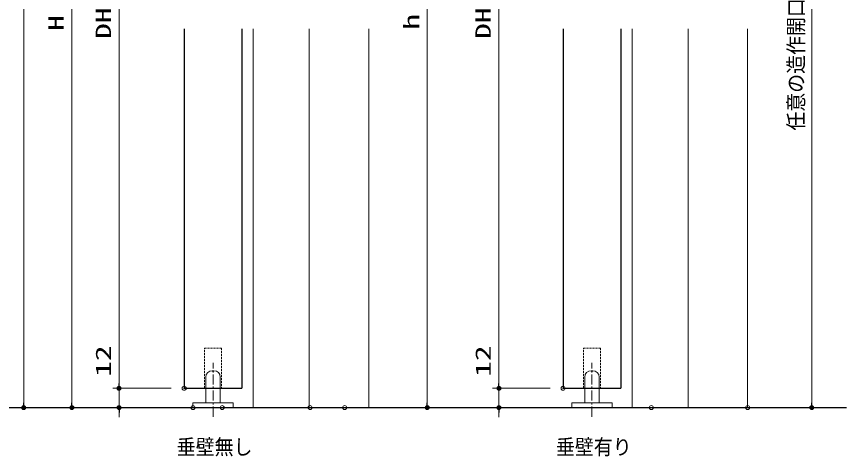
# Model space of a CAD drawing. Units: millimetres, scale not verified. Extents: x -1306 to 1306, y -607 to 607.
# Drawn here: x -879 to -362, y -111 to 163 of the extents above; entities that cross this region are included whole.
import ezdxf
from ezdxf.enums import TextEntityAlignment as Align

# ---------------------------------------------------------------- set-up
doc = ezdxf.new("R2010")
doc.units = ezdxf.units.MM
doc.header["$LTSCALE"] = 5
doc.header["$PDMODE"] = 32
doc.header["$PDSIZE"] = 2.5
doc.linetypes.add('USER2', pattern=[0.375, 0.25, -0.125])
doc.linetypes.add('USER3', pattern=[2, 1.25, -0.25, 0.25, -0.25])
for name, color, linetype, lineweight in [('0-1_線(黄)', 2, 'Continuous', 15), ('0-B_点線(水)', 4, 'USER2', 9), ('0-C_中心線', 3, 'USER3', 9), ('0-D_線(白)', 7, 'Continuous', 30), ('1-0_線(水)', 4, 'Continuous', 9), ('1-1_寸法線', 3, 'Continuous', 13), ('1-4_DEFPOINTS', 7, 'Continuous', 5), ('1-5_0', 3, 'Continuous', 25)]:
    doc.layers.add(name, color=color, linetype=linetype, lineweight=lineweight)
doc.styles.add('ＭＳ ゴシック', font='')
doc.styles.get('ＭＳ ゴシック').set_extended_font_data('MS Gothic')

# ---------------------------------------------------------------- blocks, each defined once
blk = doc.blocks.new('_DOT')
at = {"layer": '1-5_0'}
blk.add_line((-2.5, 0), (-5, 0), dxfattribs=at)
for points in [[(0, 0), (-2.5, 0), (-2.48, 0.313)], [(0, 0), (-2.48, -0.313), (-2.5, 0)], [(0, 0), (-2.48, 0.313), (-2.421, 0.622)], [(0, 0), (-2.421, -0.622), (-2.48, -0.313)], [(0, 0), (-2.421, 0.622), (-2.324, 0.92)], [(0, 0), (-2.324, -0.92), (-2.421, -0.622)], [(0, 0), (-2.324, 0.92), (-2.191, 1.204)], [(0, 0), (-2.191, -1.204), (-2.324, -0.92)], [(0, 0), (-2.191, 1.204), (-2.023, 1.469)], [(0, 0), (-2.023, -1.469), (-2.191, -1.204)], [(0, 0), (-2.023, 1.469), (-1.822, 1.711)], [(0, 0), (-1.822, -1.711), (-2.023, -1.469)], [(0, 0), (-1.822, 1.711), (-1.594, 1.926)], [(0, 0), (-1.594, -1.926), (-1.822, -1.711)], [(0, 0), (-1.594, 1.926), (-1.34, 2.111)], [(0, 0), (-1.34, -2.111), (-1.594, -1.926)], [(0, 0), (-1.34, 2.111), (-1.064, 2.262)], [(0, 0), (-1.064, -2.262), (-1.34, -2.111)], [(0, 0), (-1.064, 2.262), (-0.773, 2.378)], [(0, 0), (-0.773, -2.378), (-1.064, -2.262)], [(0, 0), (-0.773, 2.378), (-0.468, 2.456)], [(0, 0), (-0.468, -2.456), (-0.773, -2.378)], [(0, 0), (-0.468, 2.456), (-0.157, 2.495)], [(0, 0), (-0.157, -2.495), (-0.468, -2.456)], [(0, 0), (-0.157, 2.495), (0.157, 2.495)], [(0, 0), (0.157, -2.495), (-0.157, -2.495)], [(0, 0), (0.157, 2.495), (0.468, 2.456)], [(0, 0), (0.468, 2.456), (0.773, 2.378)], [(0, 0), (0.773, 2.378), (1.064, 2.262)], [(0, 0), (1.064, 2.262), (1.34, 2.111)], [(0, 0), (1.34, 2.111), (1.594, 1.926)], [(0, 0), (1.594, 1.926), (1.822, 1.711)], [(0, 0), (1.822, 1.711), (2.023, 1.469)], [(0, 0), (2.023, 1.469), (2.191, 1.204)], [(0, 0), (2.191, 1.204), (2.324, 0.92)], [(0, 0), (2.324, 0.92), (2.421, 0.622)], [(0, 0), (2.421, 0.622), (2.48, 0.313)], [(0, 0), (2.48, 0.313), (2.5, 0)], [(0, 0), (0.468, -2.456), (0.157, -2.495)], [(0, 0), (0.773, -2.378), (0.468, -2.456)], [(0, 0), (1.064, -2.262), (0.773, -2.378)], [(0, 0), (1.34, -2.111), (1.064, -2.262)], [(0, 0), (1.594, -1.926), (1.34, -2.111)], [(0, 0), (1.822, -1.711), (1.594, -1.926)], [(0, 0), (2.023, -1.469), (1.822, -1.711)], [(0, 0), (2.191, -1.204), (2.023, -1.469)], [(0, 0), (2.324, -0.92), (2.191, -1.204)], [(0, 0), (2.421, -0.622), (2.324, -0.92)], [(0, 0), (2.48, -0.313), (2.421, -0.622)], [(0, 0), (2.5, 0), (2.48, -0.313)]]:
    blk.add_solid(points, dxfattribs=at)

msp = doc.modelspace()

# ---------------------------------------------------------------- linework, layer by layer
at = {"layer": '0-B_点線(水)'}
for points in [[(-761.968, -68.24), (-761.968, -43.24), (-751.468, -43.24), (-751.468, -68.24)], [(-525.801, -68.24), (-525.801, -43.24), (-515.301, -43.24), (-515.301, -68.24)]]:
    msp.add_lwpolyline(points, dxfattribs=at)
at = {"layer": '0-C_中心線'}
for p, q in [((-756.718, -85.92), (-756.718, -52.27)), ((-520.551, -85.92), (-520.551, -52.27))]:
    msp.add_line(p, q, dxfattribs=at)
at = {"layer": '0-D_線(白)'}
for p, q in [((-774.718, 155.765), (-774.718, -68.24)), ((-738.718, 155.765), (-738.718, -68.24)), ((-538.551, 155.765), (-538.551, -68.24)), ((-502.551, 155.765), (-502.551, -68.24)), ((-757.218, -57.24), (-756.218, -57.24)), ((-521.051, -57.24), (-520.051, -57.24)), ((-774.718, -68.24), (-738.718, -68.24)), ((-538.551, -68.24), (-502.551, -68.24)), ((-1232.624, -80.24), (-361.977, -80.24))]:
    msp.add_line(p, q, dxfattribs=at)
at = {"layer": '1-0_線(水)'}
for p, q in [((-731.718, -80.24), (-731.718, 155.765)), ((-696.718, -80.24), (-696.718, 155.765)), ((-659.721, -80.24), (-659.721, 155.765)), ((-495.551, -80.24), (-495.551, 155.765)), ((-460.551, -80.24), (-460.551, 155.765)), ((-423.551, -80.24), (-423.551, 155.765)), ((-761.218, -77.24), (-761.218, -61.24)), ((-752.218, -61.24), (-752.218, -77.24)), ((-525.051, -77.24), (-525.051, -61.24)), ((-516.051, -61.24), (-516.051, -77.24)), ((-769.218, -80.24), (-744.218, -80.24)), ((-533.051, -80.24), (-508.051, -80.24))]:
    msp.add_line(p, q, dxfattribs=at)
for points in [[(-769.218, -80.24), (-769.218, -77.24), (-744.218, -77.24), (-744.218, -80.24)], [(-533.051, -80.24), (-533.051, -77.24), (-508.051, -77.24), (-508.051, -80.24)]]:
    msp.add_lwpolyline(points, dxfattribs=at)
for centre, start, end in [((-757.218, -61.24), 90, 180), ((-756.218, -61.24), 0, 90), ((-521.051, -61.24), 90, 180), ((-520.051, -61.24), 0, 90)]:
    msp.add_arc(centre, 4, start, end, dxfattribs=at)
at = {"layer": '1-1_寸法線'}
for p, q in [((-874.718, 435.26), (-874.718, -77.24)), ((-844.718, 396.76), (-844.718, -77.24)), ((-623.221, 396.76), (-623.221, -77.24)), ((-815.262, 384.76), (-815.262, -65.24)), ((-578.571, 384.76), (-578.571, -65.24)), ((-383.551, 342.758), (-383.551, -77.24)), ((-815.262, -65.24), (-815.262, -39.478)), ((-578.571, -65.24), (-578.571, -39.478)), ((-782.718, -68.24), (-819.262, -68.24)), ((-782.718, -68.24), (-819.262, -68.24)), ((-815.262, -80.24), (-815.262, -68.24)), ((-546.551, -68.24), (-582.571, -68.24)), ((-546.551, -68.24), (-582.571, -68.24)), ((-578.571, -80.24), (-578.571, -68.24)), ((-777.218, -80.24), (-878.718, -80.24)), ((-759.015, -80.24), (-848.718, -80.24)), ((-704.218, -80.24), (-819.262, -80.24)), ((-666.718, -80.24), (-619.221, -80.24)), ((-491.551, -80.24), (-582.571, -80.24)), ((-415.551, -80.24), (-379.551, -80.24)), ((-815.262, -83.24), (-815.262, -86.24)), ((-578.571, -83.24), (-578.571, -86.24))]:
    msp.add_line(p, q, dxfattribs=at)
at = {"layer": '1-4_DEFPOINTS'}
for p in [(-815.262, -68.24), (-774.718, -68.24), (-578.571, -68.24), (-538.551, -68.24), (-874.718, -80.24), (-844.718, -80.24), (-815.262, -80.24), (-769.218, -80.24), (-751.015, -80.24), (-696.218, -80.24), (-674.718, -80.24), (-623.221, -80.24), (-578.571, -80.24), (-483.551, -80.24), (-423.551, -80.24), (-383.551, -80.24)]:
    msp.add_point(p, dxfattribs=at)

# ---------------------------------------------------------------- block references
at = {"layer": '1-1_寸法線', "xscale": 0.6, "yscale": 0.6}
for p, rotation in [((-815.262, -68.24), 270), ((-815.262, -68.24), 270), ((-578.571, -68.24), 270), ((-578.571, -68.24), 270), ((-874.718, -80.24), 270), ((-844.718, -80.24), 270), ((-623.221, -80.24), 270), ((-383.551, -80.24), 270), ((-815.262, -80.24), 90), ((-578.571, -80.24), 90)]:
    msp.add_blockref('_DOT', p, dxfattribs=dict(at, rotation=rotation))

# ---------------------------------------------------------------- texts
at = {"layer": '0-1_線(黄)', "style": 'ＭＳ ゴシック', "width": 0.9}
for s, p in [('垂壁無し', (-779.314, -112.489)), ('垂壁有り', (-542.982, -112.489))]:
    msp.add_text(s, height=9.604, dxfattribs=at).set_placement(p, align=Align.BOTTOM_LEFT)
at = {"layer": '1-1_寸法線', "style": 'ＭＳ ゴシック'}
for s, width, p in [('任意の造作開口', 0.9, (-385.7, 92.395)), ('DH', 1.5, (-817.412, 149.522)), ('DH', 1.5, (-580.72, 149.522)), ('H', 1.5, (-846.867, 154.522)), ('h', 1.5, (-625.37, 155.236)), ('12', 1.5, (-817.412, -61.097)), ('12', 1.5, (-580.72, -61.097))]:
    msp.add_text(s, height=9.604, rotation=90, dxfattribs=dict(at, width=width)).set_placement(p, align=Align.BOTTOM_LEFT)

doc.saveas('drawing.dxf')
